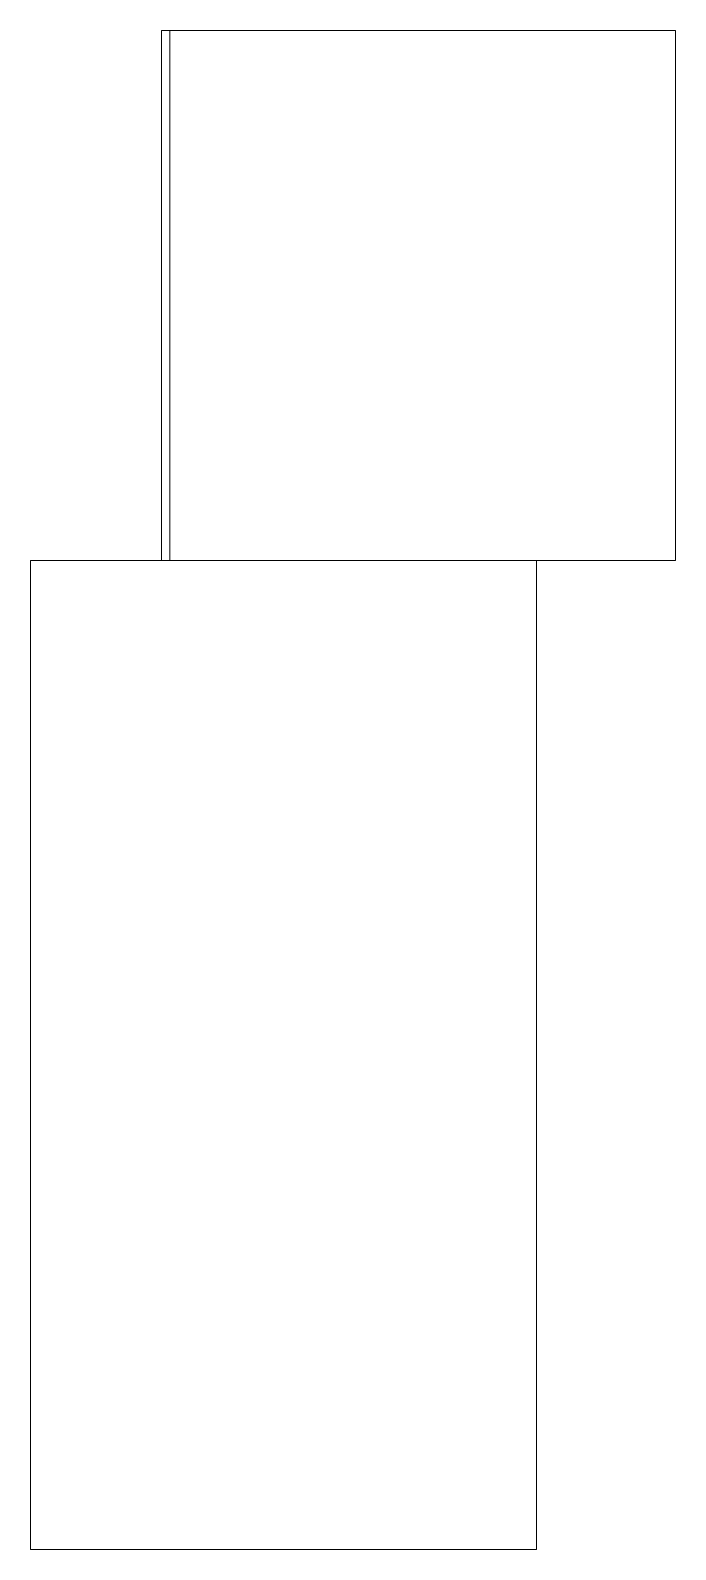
# Model space of a CAD drawing. Header units: millimetres. Extents: x -331 to 5585, y -2655 to 1513.
# Drawn here: x 1981 to 2255, y -4 to 641 of the extents above; entities that cross this region are included whole.
import ezdxf

# ---------------------------------------------------------------- set-up
doc = ezdxf.new("R2010")
doc.units = ezdxf.units.MM

msp = doc.modelspace()

# ---------------------------------------------------------------- linework, layer by layer
at = {"color": 7, "linetype": 'Continuous', "lineweight": 15}
for p, q in [((2036.9, 415.67), (2036.9, 640.67)), ((2036.9, 640.67), (2040.44, 640.67)), ((2040.44, 415.67), (2040.44, 640.67)), ((2040.44, 640.67), (2255.4, 640.67)), ((2255.4, 640.67), (2255.4, 415.67)), ((1981.25, 415.67), (1981.25, -4.33)), ((2196.25, 415.67), (1981.25, 415.67)), ((2255.4, 415.67), (2196.25, 415.67)), ((2196.25, 415.67), (2196.25, -4.33)), ((1981.25, -4.33), (2196.25, -4.33))]:
    msp.add_line(p, q, dxfattribs=at)

doc.saveas('drawing.dxf')
